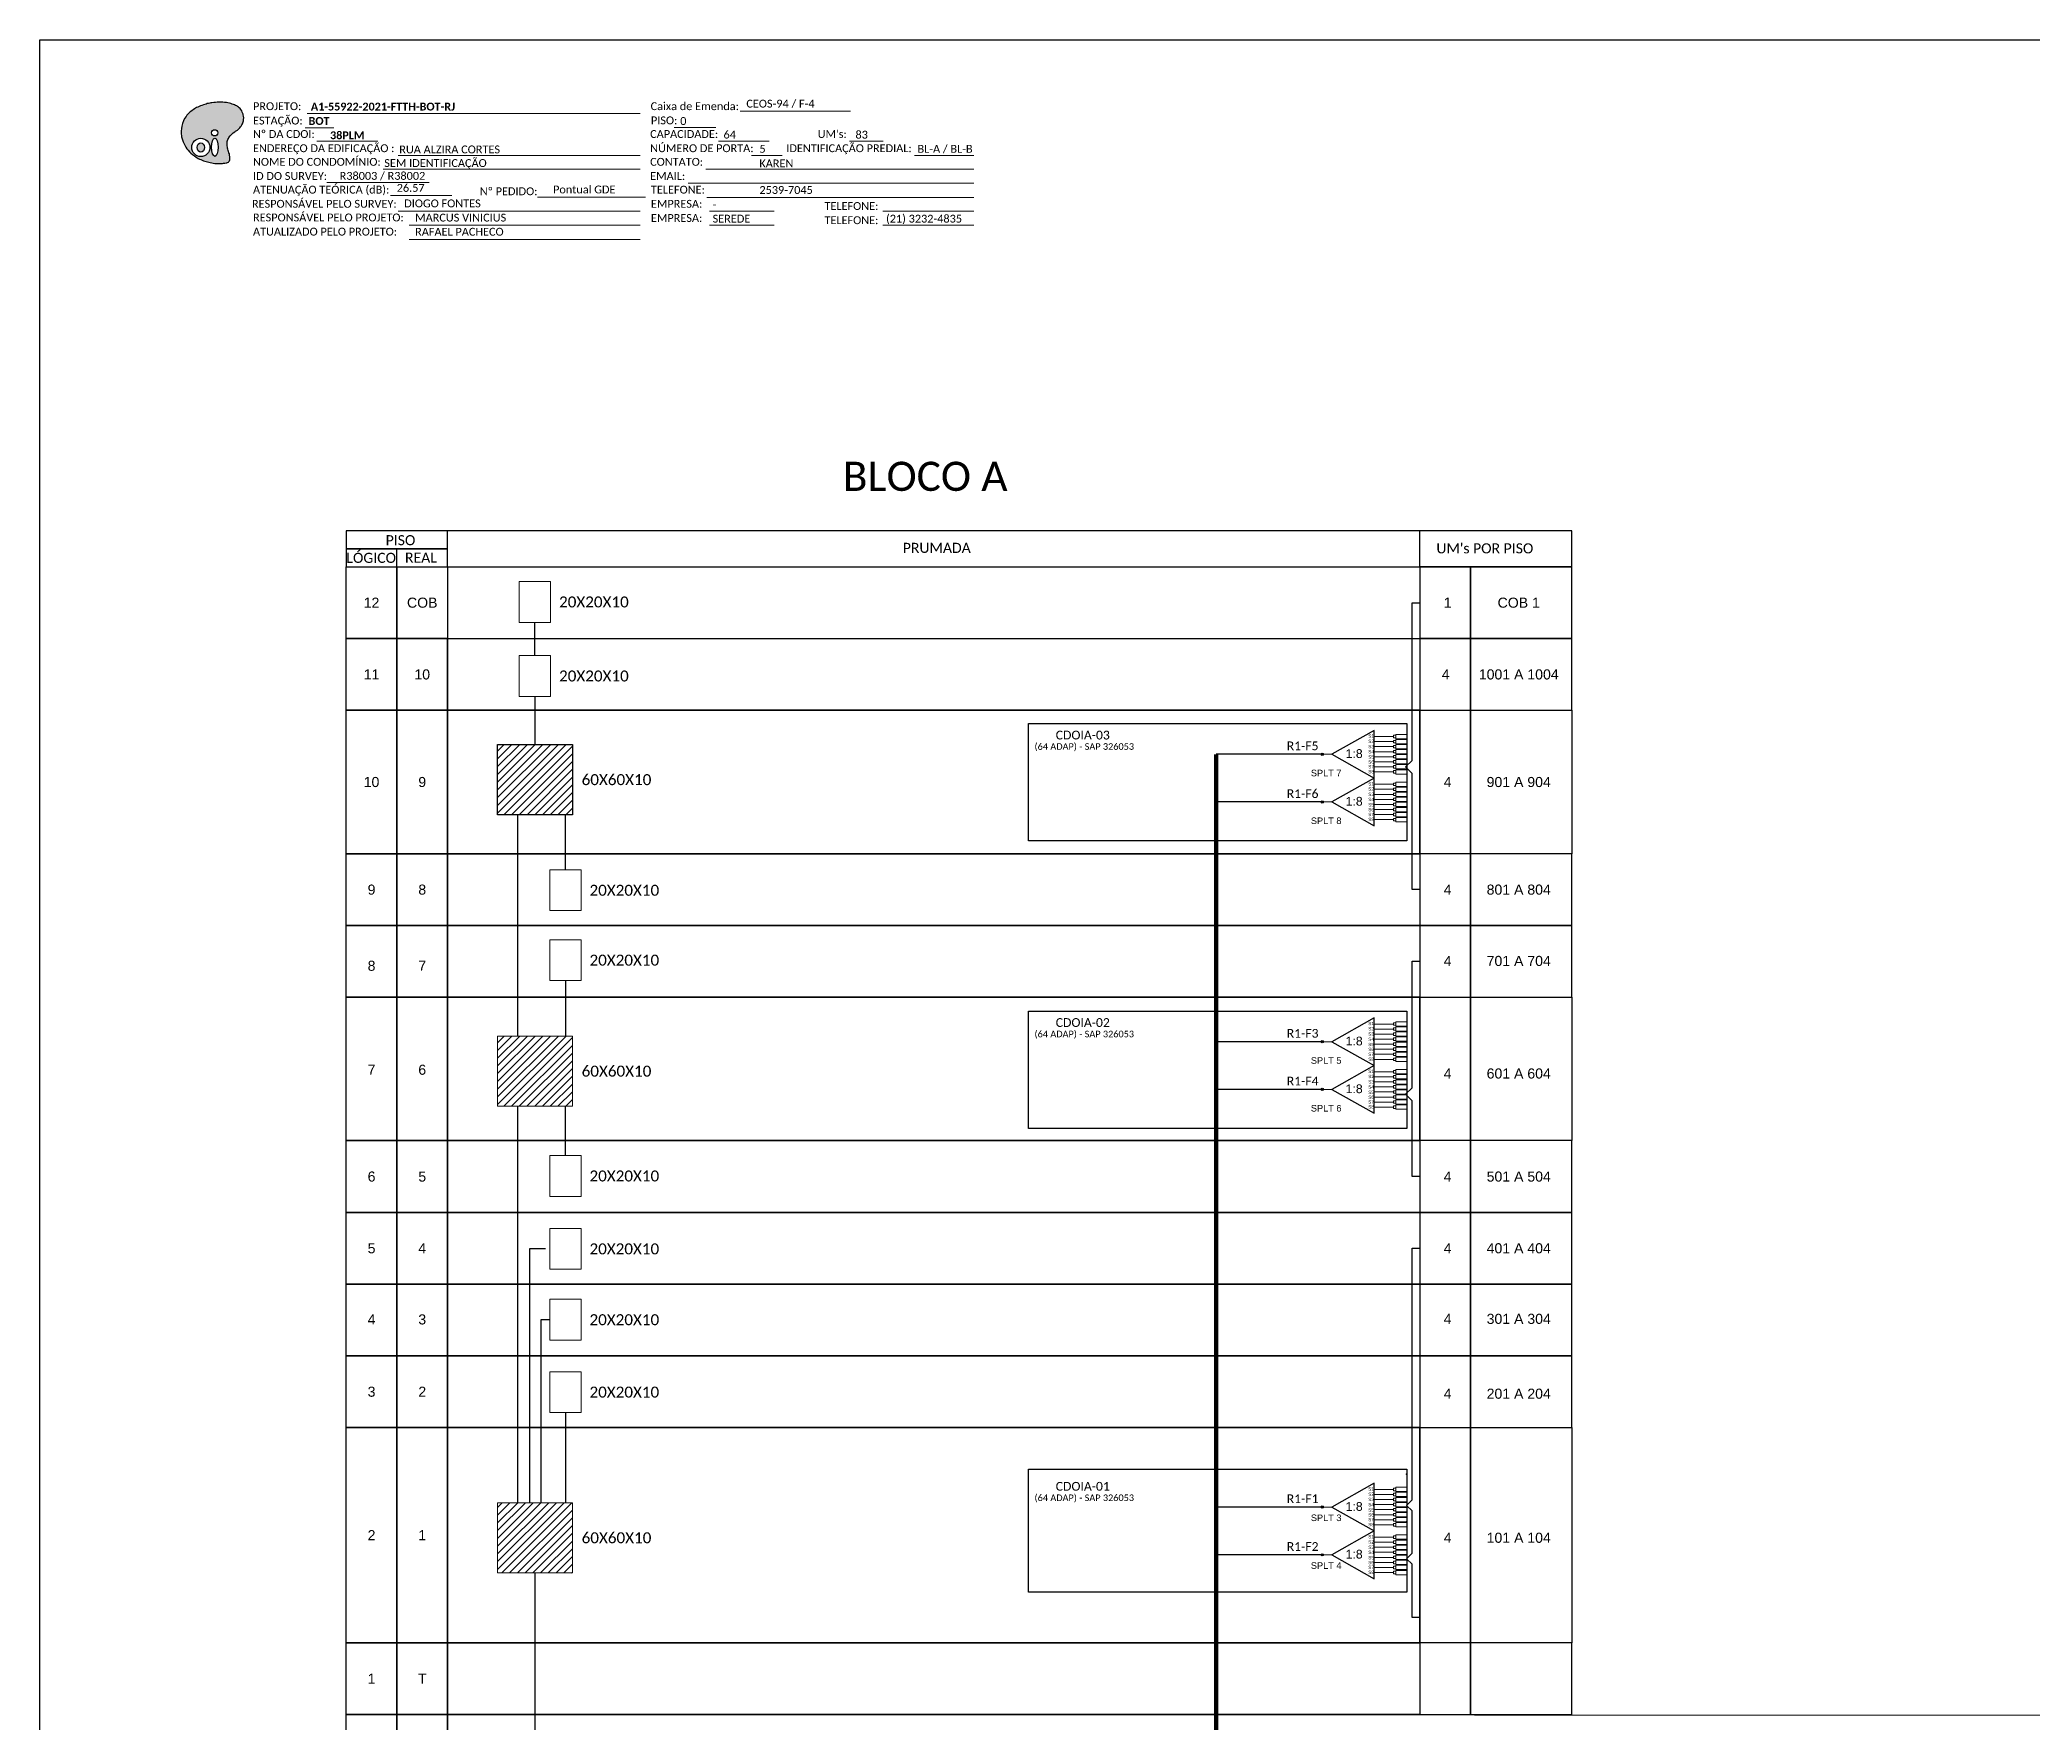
# Model space of a CAD drawing. Header units: millimetres. Extents: x 925 to 2778, y -55 to 541.
# Drawn here: x 1936.7 to 2391.4, y 157.4 to 541.4 of the extents above; entities that cross this region are included whole.
import ezdxf
from ezdxf.enums import TextEntityAlignment as Align

# ---------------------------------------------------------------- set-up
doc = ezdxf.new("R2010")
doc.units = ezdxf.units.MM
doc.header["$LTSCALE"] = 3
doc.header["$MEASUREMENT"] = 0
doc.styles.add('ARIAL', font='arial.ttf')
doc.styles.add('WMF-Calibri0', font='CALIBRI.TTF')
doc.styles.add('WMF-Calibri1', font='CALIBRIB.TTF')
pattern_1 = [(45, (909.7529, -18.1248), (-0.8838835, 0.8838835), [])]

# ---------------------------------------------------------------- blocks, each defined once
blk = doc.blocks.new('OI')
h = blk.add_hatch(color=40)
edge = h.paths.add_edge_path()
edge.add_spline(control_points=[(4.35, -0.67), (3.92, -0.99), (3.26, -1.5), (2.81, -2.59), (2.9, -3.5), (3.06, -4.27), (3.31, -4.85), (3.37, -5.39), (3.4, -5.88), (3.2, -6.4), (2.54, -6.61), (1.65, -6.63), (0.55, -6.67), (-0.56, -6.42), (-1.61, -6.14), (-2.77, -5.61), (-3.92, -4.77), (-4.89, -3.7), (-5.34, -2.65), (-5.6, -1.94), (-5.85, -0.96), (-5.71, 0.47), (-5.1, 2.02), (-4.14, 3.02), (-3.3, 3.61), (-2.37, 4.16), (-1.36, 4.44), (-0.56, 4.7), (0.79, 4.85), (2.24, 4.97), (3.79, 4.57), (4.67, 4.21), (5.44, 3.65), (5.76, 2.99), (6.03, 2.21), (6.01, 1.46), (5.72, 0.64), (5.31, 0.08), (4.88, -0.38), (4.51, -0.55), (4.35, -0.67)], knot_values=[0, 0, 0, 0, 1.60434, 2.417191, 3.427595, 4.282808, 4.776746, 5.304182, 5.888771, 6.258406, 6.858137, 7.79129, 8.986195, 10.124242, 11.187857, 12.242908, 13.953784, 15.414161, 16.515391, 17.349188, 17.675853, 19.552021, 21.515531, 22.568638, 23.63245, 24.621084, 25.782718, 26.745347, 27.142653, 29.870543, 31.004649, 31.921532, 32.709589, 33.801391, 34.042471, 35.192333, 35.971461, 36.628871, 37.254359, 37.836911, 37.836911, 37.836911, 37.836911], degree=3, periodic=0)
h.paths.add_polyline_path([(1.13, -0.87, -1), (-0.04, -0.87, -1)], flags=16)
edge = h.paths.add_edge_path(flags=16)
edge.add_ellipse((0.56, -3.59), major_axis=(-0.02, 1.71), ratio=0.361305, start_angle=0, end_angle=360)
h.paths.add_polyline_path([(-0.36, -3.62, -1), (-3.8, -3.62, -1)], flags=16)
edge = h.paths.add_edge_path(flags=0)
edge.add_ellipse((-2.08, -3.62), major_axis=(0, 0.885), ratio=0.758294, start_angle=0, end_angle=360)
at = {"color": 40}
for centre, radius in [((-2.08, -3.62), 1.72), ((0.54, -0.87), 0.587)]:
    blk.add_circle(centre, radius, dxfattribs=at)
blk.add_ellipse((-2.08, -3.62), major_axis=(0, 0.885), ratio=0.758294, start_param=-3.141592653589792, end_param=3.141592653589792, dxfattribs=at)
blk.add_ellipse((0.56, -3.59), major_axis=(-0.02, 1.71), ratio=0.361305, dxfattribs=at)
at = {"color": 40, "start_tangent": (-0.800898, -0.598801), "end_tangent": (-0.800898, -0.598801)}
blk.add_spline([(4.35, -0.67), (3.2, -1.78), (2.9, -2.54), (2.92, -3.55), (3.12, -4.38), (3.28, -4.85), (3.37, -5.37), (3.35, -5.95), (3.2, -6.29), (2.66, -6.55), (1.73, -6.63), (0.54, -6.62), (-0.58, -6.41), (-1.6, -6.11), (-2.56, -5.67), (-3.95, -4.67), (-4.89, -3.56), (-5.37, -2.56), (-5.64, -1.78), (-5.72, -1.46), (-5.63, 0.42), (-4.84, 2.22), (-4.13, 2.99), (-3.27, 3.62), (-2.4, 4.09), (-1.3, 4.47), (-0.37, 4.72), (0.02, 4.77), (2.75, 4.8), (3.85, 4.53), (4.69, 4.16), (5.31, 3.68), (5.85, 2.73), (5.93, 2.5), (5.94, 1.35), (5.67, 0.62), (5.29, 0.08), (4.84, -0.36), (4.35, -0.67)], degree=3, dxfattribs=at)

msp = doc.modelspace()

# ---------------------------------------------------------------- hatches: boundary and pattern name
h = msp.add_hatch()
h.set_pattern_fill('ANSI31', color=0, scale=10, style=0)
h.set_pattern_definition([(45, (909.7529, 48.4112), (-0.8838835, 0.8838835), [])])
h.paths.add_polyline_path([(2058.23, 380.53), (2041.16, 380.53), (2041.16, 364.52), (2058.23, 364.52)])
h = msp.add_hatch(color=0)
h.dxf.hatch_style = 1
edge = h.paths.add_edge_path()
edge.add_arc((2229.39, 378.32), 0.256, 0, 360)
h = msp.add_hatch(color=0)
h.dxf.hatch_style = 1
edge = h.paths.add_edge_path()
edge.add_arc((2229.39, 367.43), 0.256, 0, 360)
h = msp.add_hatch()
h.set_pattern_fill('ANSI31', color=0, scale=10, style=0)
h.set_pattern_definition(pattern_1)
h.paths.add_polyline_path([(2041.16, 313.99), (2041.16, 297.98), (2058.23, 297.98), (2058.23, 313.99)])
h = msp.add_hatch(color=0)
h.dxf.hatch_style = 1
edge = h.paths.add_edge_path()
edge.add_arc((2229.39, 312.71), 0.256, 0, 360)
h = msp.add_hatch(color=0)
h.dxf.hatch_style = 1
edge = h.paths.add_edge_path()
edge.add_arc((2229.39, 301.81), 0.256, 0, 360)
h = msp.add_hatch()
h.set_pattern_fill('ANSI31', color=0, scale=10, style=0)
h.set_pattern_definition(pattern_1)
h.paths.add_polyline_path([(2041.16, 207.48), (2041.16, 191.48), (2058.23, 191.48), (2058.23, 207.48)])
h = msp.add_hatch(color=0)
h.dxf.hatch_style = 1
edge = h.paths.add_edge_path()
edge.add_arc((2229.39, 206.48), 0.256, 0, 360)
h = msp.add_hatch(color=0)
h.dxf.hatch_style = 1
edge = h.paths.add_edge_path()
edge.add_arc((2229.39, 195.59), 0.256, 0, 360)

# ---------------------------------------------------------------- linework, layer by layer
msp.add_lwpolyline([(1936.67, 541.37), (2777.67, 541.37), (2777.67, -54.63), (1936.67, -54.63), (1936.67, 541.37)])
at = {"color": 7, "lineweight": 0}
for points in [[(1997.73, 524.58), (2073.71, 524.58)], [(2096.55, 525.07), (2121.68, 525.07)], [(1997.22, 521.3), (2003.77, 521.3)], [(2081.5, 521.35), (2090.99, 521.35)], [(1999.88, 518.23), (2013.82, 518.23)], [(2018.45, 515), (2073.71, 515)], [(2091.55, 518.23), (2103.17, 518.23)], [(2099.14, 515), (2106.08, 515)], [(2121.49, 518.23), (2129.16, 518.23)], [(2136.31, 515), (2149.87, 515)], [(2015.04, 511.89), (2073.71, 511.89)], [(2088.67, 511.89), (2149.9, 511.89)], [(2002.2, 508.82), (2025.56, 508.82)], [(2016.74, 505.85), (2030.68, 505.85)], [(2050.25, 505.48), (2074.74, 505.48)], [(2050.75, 505.48), (2074.9, 505.48)], [(2084.63, 508.65), (2149.9, 508.65)], [(2088.91, 505.41), (2149.9, 505.41)], [(2018.45, 502.3), (2073.71, 502.3)], [(2089.52, 502.3), (2104.32, 502.3)], [(2129.13, 502.3), (2149.9, 502.3)], [(2020.94, 499.06), (2073.71, 499.06)], [(2020.94, 495.83), (2073.71, 495.83)], [(2089.52, 499.06), (2104.32, 499.06)], [(2129.13, 499.06), (2149.9, 499.06)]]:
    msp.add_lwpolyline(points, dxfattribs=at)
at = {"color": 0}
for points in [[(2006.6, 425.21), (2029.75, 425.21), (2029.75, 429.32), (2006.6, 429.32)], [(2006.6, 421.09), (2029.75, 421.09), (2029.75, 425.21), (2006.6, 425.21)], [(2006.6, 421.09), (2018.18, 421.09), (2018.18, 404.72), (2006.6, 404.72)], [(2018.18, 421.09), (2029.75, 421.09), (2029.75, 404.72), (2018.18, 404.72)], [(2263.21, 421.09), (2251.64, 421.09), (2251.64, 404.72), (2263.21, 404.72)], [(2286.36, 421.09), (2263.21, 421.09), (2263.21, 404.72), (2286.36, 404.72)], [(2006.6, 404.72), (2018.18, 404.72), (2018.18, 388.35), (2006.6, 388.35)], [(2018.18, 404.72), (2029.75, 404.72), (2029.75, 388.35), (2018.18, 388.35)], [(2029.75, 404.72), (2251.64, 404.72), (2251.64, 388.35), (2029.75, 388.35)], [(2263.21, 404.72), (2251.64, 404.72), (2251.64, 388.35), (2263.21, 388.35)], [(2286.36, 404.72), (2263.21, 404.72), (2263.21, 388.35), (2286.36, 388.35)], [(2006.6, 388.35), (2018.18, 388.35), (2018.18, 355.61), (2006.6, 355.61)], [(2018.18, 388.35), (2029.75, 388.35), (2029.75, 355.61), (2018.18, 355.61)], [(2029.75, 388.35), (2251.64, 388.35), (2251.64, 355.61), (2029.75, 355.61)], [(2251.64, 388.35), (2263.21, 388.35), (2263.21, 355.61), (2251.64, 355.61)], [(2263.21, 388.35), (2286.36, 388.35), (2286.36, 355.61), (2263.21, 355.61)], [(2162.38, 385.3), (2248.69, 385.3), (2248.69, 358.55), (2162.38, 358.55)], [(2041.16, 380.53), (2058.23, 380.53), (2058.23, 364.52), (2041.16, 364.52)], [(2006.6, 355.61), (2018.18, 355.61), (2018.18, 339.24), (2006.6, 339.24)], [(2018.18, 355.61), (2029.75, 355.61), (2029.75, 339.24), (2018.18, 339.24)], [(2029.75, 355.61), (2251.64, 355.61), (2251.64, 339.24), (2029.75, 339.24)], [(2263.21, 355.61), (2251.64, 355.61), (2251.64, 339.24), (2263.21, 339.24)], [(2286.36, 355.61), (2263.21, 355.61), (2263.21, 339.24), (2286.36, 339.24)], [(2006.6, 339.24), (2018.18, 339.24), (2018.18, 322.86), (2006.6, 322.86)], [(2018.18, 339.24), (2029.75, 339.24), (2029.75, 322.86), (2018.18, 322.86)], [(2029.75, 339.24), (2251.64, 339.24), (2251.64, 322.86), (2029.75, 322.86)], [(2263.21, 339.24), (2251.64, 339.24), (2251.64, 322.86), (2263.21, 322.86)], [(2286.36, 339.24), (2263.21, 339.24), (2263.21, 322.86), (2286.36, 322.86)], [(2006.6, 322.86), (2018.18, 322.86), (2018.18, 290.12), (2006.6, 290.12)], [(2018.18, 322.86), (2029.75, 322.86), (2029.75, 290.12), (2018.18, 290.12)], [(2029.75, 322.86), (2251.64, 322.86), (2251.64, 290.12), (2029.75, 290.12)], [(2162.38, 319.69), (2248.69, 319.69), (2248.69, 292.93), (2162.38, 292.93)], [(2251.64, 322.86), (2263.21, 322.86), (2263.21, 290.12), (2251.64, 290.12)], [(2263.21, 322.86), (2286.36, 322.86), (2286.36, 290.12), (2263.21, 290.12)], [(2006.6, 290.12), (2018.18, 290.12), (2018.18, 273.75), (2006.6, 273.75)], [(2018.18, 290.12), (2029.75, 290.12), (2029.75, 273.75), (2018.18, 273.75)], [(2029.75, 290.12), (2251.64, 290.12), (2251.64, 273.75), (2029.75, 273.75)], [(2263.21, 290.12), (2251.64, 290.12), (2251.64, 273.75), (2263.21, 273.75)], [(2286.36, 290.12), (2263.21, 290.12), (2263.21, 273.75), (2286.36, 273.75)], [(2006.6, 273.75), (2018.18, 273.75), (2018.18, 257.38), (2006.6, 257.38)], [(2018.18, 273.75), (2029.75, 273.75), (2029.75, 257.38), (2018.18, 257.38)], [(2029.75, 273.75), (2251.64, 273.75), (2251.64, 257.38), (2029.75, 257.38)], [(2263.21, 273.75), (2251.64, 273.75), (2251.64, 257.38), (2263.21, 257.38)], [(2286.36, 273.75), (2263.21, 273.75), (2263.21, 257.38), (2286.36, 257.38)], [(2006.6, 257.38), (2018.18, 257.38), (2018.18, 241), (2006.6, 241)], [(2018.18, 257.38), (2029.75, 257.38), (2029.75, 241), (2018.18, 241)], [(2029.75, 257.38), (2251.64, 257.38), (2251.64, 241), (2029.75, 241)], [(2263.21, 257.38), (2251.64, 257.38), (2251.64, 241), (2263.21, 241)], [(2286.36, 257.38), (2263.21, 257.38), (2263.21, 241), (2286.36, 241)], [(2006.6, 241), (2018.18, 241), (2018.18, 224.63), (2006.6, 224.63)], [(2018.18, 241), (2029.75, 241), (2029.75, 224.63), (2018.18, 224.63)], [(2029.75, 241), (2251.64, 241), (2251.64, 224.63), (2029.75, 224.63)], [(2263.21, 241), (2251.64, 241), (2251.64, 224.63), (2263.21, 224.63)], [(2286.36, 241), (2263.21, 241), (2263.21, 224.63), (2286.36, 224.63)], [(2006.6, 224.63), (2018.18, 224.63), (2018.18, 175.52), (2006.6, 175.52)], [(2018.18, 224.63), (2029.75, 224.63), (2029.75, 175.52), (2018.18, 175.52)], [(2251.64, 224.63), (2263.21, 224.63), (2263.21, 175.52), (2251.64, 175.52)], [(2263.21, 224.63), (2286.36, 224.63), (2286.36, 175.52), (2263.21, 175.52)], [(2162.38, 215.13), (2248.69, 215.13), (2248.69, 187.08), (2162.38, 187.08)], [(2006.6, 175.52), (2018.18, 175.52), (2018.18, 159.14), (2006.6, 159.14)], [(2018.18, 175.52), (2029.75, 175.52), (2029.75, 159.14), (2018.18, 159.14)], [(2029.75, 175.52), (2251.64, 175.52), (2251.64, 159.14), (2029.75, 159.14)], [(2263.21, 175.52), (2251.64, 175.52), (2251.64, 159.14), (2263.21, 159.14)], [(2286.36, 175.52), (2263.21, 175.52), (2263.21, 159.14), (2286.36, 159.14)], [(2006.6, 159.14), (2018.18, 159.14), (2018.18, 53.89), (2006.6, 53.89)], [(2018.18, 159.14), (2029.75, 159.14), (2029.75, 53.89), (2018.18, 53.89)]]:
    msp.add_lwpolyline(points, close=True, dxfattribs=at)
for points in [[(2006.6, 421.09), (2286.36, 421.09), (2286.36, 429.32), (2006.6, 429.32), (2006.6, 429.32), (2006.6, 421.09)], [(2251.64, 421.09), (2251.64, 429.32)], [(2018.18, 421.09), (2018.18, 425.21)], [(2251.64, 347.42), (2249.95, 347.42), (2249.96, 373.9), (2248.39, 375.41), (2249.96, 376.91), (2249.96, 412.91), (2251.64, 412.91)], [(2049.69, 400.83), (2049.69, 408.42)], [(2049.69, 391.52), (2049.69, 380.53)], [(2241.28, 383.77), (2231.61, 378.32), (2241.28, 372.88), (2241.28, 383.77)], [(2229.39, 378.32), (2205.19, 378.32)], [(2241.28, 372.88), (2231.61, 367.43), (2241.28, 361.98), (2241.28, 372.88)], [(2045.72, 364.52), (2045.72, 313.99)], [(2056.64, 351.93), (2056.64, 364.52)], [(2229.39, 367.43), (2205.19, 367.43)], [(2251.64, 281.93), (2249.95, 281.93), (2249.96, 299.19), (2248.39, 300.7), (2249.96, 302.2), (2249.96, 331.05), (2251.64, 331.05)], [(2056.64, 326.67), (2056.64, 313.99)], [(2241.28, 318.16), (2231.61, 312.71), (2241.28, 307.26), (2241.28, 318.16)], [(2229.39, 312.71), (2205.19, 312.71)], [(2241.28, 307.26), (2231.61, 301.81), (2241.28, 296.36), (2241.28, 307.26)], [(2229.39, 301.81), (2205.19, 301.81)], [(2045.78, 207.48), (2045.78, 297.98)], [(2056.64, 286.71), (2056.64, 297.98)], [(2052.06, 265.42), (2048.44, 265.42), (2048.44, 207.48)], [(2249.96, 208.14), (2249.96, 217.26), (2249.96, 217.26), (2249.96, 265.56), (2251.64, 265.56)], [(2053.07, 249.25), (2051.06, 249.25), (2051.06, 207.48)], [(2056.64, 228.07), (2056.64, 207.48)], [(2029.75, 175.52), (2029.75, 175.52), (2029.75, 224.63), (2251.64, 224.63), (2251.64, 175.52), (2029.75, 175.52)], [(2241.28, 211.93), (2231.61, 206.48), (2241.28, 201.03), (2241.28, 211.93)], [(2229.39, 206.48), (2205.19, 206.48)], [(2249.96, 205.6), (2248.65, 206.87), (2249.96, 208.14)], [(2249.96, 195.96), (2249.96, 205.6)], [(2241.28, 201.03), (2231.61, 195.59), (2241.28, 190.14), (2241.28, 201.03)], [(2229.39, 195.59), (2205.19, 195.59)], [(2249.96, 193.43), (2248.65, 194.69), (2249.96, 195.96)], [(2049.69, 191.48), (2049.69, 106.48)], [(2251.65, 181.25), (2249.96, 181.25), (2249.96, 193.43)], [(2029.75, 53.89), (2029.75, 53.89), (2029.75, 159.14), (2732.9, 158.88), (2732.9, 53.63), (2029.75, 53.89)]]:
    msp.add_lwpolyline(points, dxfattribs=at)
at = {"color": 0, "lineweight": 0}
for points in [[(2046.12, 417.73), (2053.27, 417.73), (2053.27, 408.42), (2046.12, 408.42)], [(2046.12, 400.83), (2053.27, 400.83), (2053.27, 391.52), (2046.12, 391.52)], [(2245.65, 382.65), (2246.23, 382.65), (2246.23, 382.07), (2245.65, 382.07)], [(2245.65, 381.49), (2246.23, 381.49), (2246.23, 380.92), (2245.65, 380.92)], [(2245.65, 380.34), (2246.23, 380.34), (2246.23, 379.77), (2245.65, 379.77)], [(2245.65, 379.19), (2246.23, 379.19), (2246.23, 378.61), (2245.65, 378.61)], [(2245.65, 378.03), (2246.23, 378.03), (2246.23, 377.46), (2245.65, 377.46)], [(2245.65, 376.88), (2246.23, 376.88), (2246.23, 376.31), (2245.65, 376.31)], [(2245.65, 375.73), (2246.23, 375.73), (2246.23, 375.16), (2245.65, 375.16)], [(2245.65, 374.58), (2246.23, 374.58), (2246.23, 374), (2245.65, 374)], [(2245.65, 371.75), (2246.23, 371.75), (2246.23, 371.18), (2245.65, 371.18)], [(2245.65, 370.6), (2246.23, 370.6), (2246.23, 370.02), (2245.65, 370.02)], [(2245.65, 369.44), (2246.23, 369.44), (2246.23, 368.87), (2245.65, 368.87)], [(2245.65, 368.29), (2246.23, 368.29), (2246.23, 367.72), (2245.65, 367.72)], [(2245.65, 367.14), (2246.23, 367.14), (2246.23, 366.56), (2245.65, 366.56)], [(2245.65, 365.98), (2246.23, 365.98), (2246.23, 365.41), (2245.65, 365.41)], [(2245.65, 364.83), (2246.23, 364.83), (2246.23, 364.26), (2245.65, 364.26)], [(2245.65, 363.68), (2246.23, 363.68), (2246.23, 363.11), (2245.65, 363.11)], [(2053.07, 351.93), (2060.22, 351.93), (2060.22, 342.62), (2053.07, 342.62)], [(2053.07, 335.97), (2060.22, 335.97), (2060.22, 326.67), (2053.07, 326.67)], [(2041.16, 313.99), (2058.23, 313.99), (2058.23, 297.98), (2041.16, 297.98)], [(2245.65, 317.03), (2246.23, 317.03), (2246.23, 316.46), (2245.65, 316.46)], [(2245.65, 315.88), (2246.23, 315.88), (2246.23, 315.31), (2245.65, 315.31)], [(2245.65, 314.73), (2246.23, 314.73), (2246.23, 314.15), (2245.65, 314.15)], [(2245.65, 313.57), (2246.23, 313.57), (2246.23, 313), (2245.65, 313)], [(2245.65, 312.42), (2246.23, 312.42), (2246.23, 311.85), (2245.65, 311.85)], [(2245.65, 311.27), (2246.23, 311.27), (2246.23, 310.69), (2245.65, 310.69)], [(2245.65, 310.11), (2246.23, 310.11), (2246.23, 309.54), (2245.65, 309.54)], [(2245.65, 308.96), (2246.23, 308.96), (2246.23, 308.39), (2245.65, 308.39)], [(2245.65, 306.13), (2246.23, 306.13), (2246.23, 305.56), (2245.65, 305.56)], [(2245.65, 304.98), (2246.23, 304.98), (2246.23, 304.41), (2245.65, 304.41)], [(2245.65, 303.83), (2246.23, 303.83), (2246.23, 303.26), (2245.65, 303.26)], [(2245.65, 302.68), (2246.23, 302.68), (2246.23, 302.1), (2245.65, 302.1)], [(2245.65, 301.52), (2246.23, 301.52), (2246.23, 300.95), (2245.65, 300.95)], [(2245.65, 300.37), (2246.23, 300.37), (2246.23, 299.8), (2245.65, 299.8)], [(2245.65, 299.22), (2246.23, 299.22), (2246.23, 298.64), (2245.65, 298.64)], [(2245.65, 298.06), (2246.23, 298.06), (2246.23, 297.49), (2245.65, 297.49)], [(2053.07, 286.71), (2060.22, 286.71), (2060.22, 277.4), (2053.07, 277.4)], [(2053.07, 270.08), (2060.22, 270.08), (2060.22, 260.77), (2053.07, 260.77)], [(2053.07, 253.91), (2060.22, 253.91), (2060.22, 244.6), (2053.07, 244.6)], [(2053.07, 237.38), (2060.22, 237.38), (2060.22, 228.07), (2053.07, 228.07)], [(2245.65, 210.81), (2246.23, 210.81), (2246.23, 210.23), (2245.65, 210.23)], [(2245.65, 209.65), (2246.23, 209.65), (2246.23, 209.08), (2245.65, 209.08)], [(2041.16, 207.48), (2058.23, 207.48), (2058.23, 191.48), (2041.16, 191.48)], [(2245.65, 208.5), (2246.23, 208.5), (2246.23, 207.93), (2245.65, 207.93)], [(2245.65, 207.35), (2246.23, 207.35), (2246.23, 206.77), (2245.65, 206.77)], [(2245.65, 206.19), (2246.23, 206.19), (2246.23, 205.62), (2245.65, 205.62)], [(2245.65, 205.04), (2246.23, 205.04), (2246.23, 204.47), (2245.65, 204.47)], [(2245.65, 203.89), (2246.23, 203.89), (2246.23, 203.31), (2245.65, 203.31)], [(2245.65, 202.73), (2246.23, 202.73), (2246.23, 202.16), (2245.65, 202.16)], [(2245.65, 199.91), (2246.23, 199.91), (2246.23, 199.34), (2245.65, 199.34)], [(2245.65, 198.76), (2246.23, 198.76), (2246.23, 198.18), (2245.65, 198.18)], [(2245.65, 197.6), (2246.23, 197.6), (2246.23, 197.03), (2245.65, 197.03)], [(2245.65, 196.45), (2246.23, 196.45), (2246.23, 195.88), (2245.65, 195.88)], [(2245.65, 195.3), (2246.23, 195.3), (2246.23, 194.72), (2245.65, 194.72)], [(2245.65, 194.14), (2246.23, 194.14), (2246.23, 193.57), (2245.65, 193.57)], [(2245.65, 192.99), (2246.23, 192.99), (2246.23, 192.42), (2245.65, 192.42)], [(2245.65, 191.84), (2246.23, 191.84), (2246.23, 191.27), (2245.65, 191.27)]]:
    msp.add_lwpolyline(points, close=True, dxfattribs=at)
for points in [[(2245.65, 382.36), (2241.28, 382.36)], [(2246.23, 382.85), (2246.23, 381.87)], [(2246.23, 382.85), (2248.65, 382.85)], [(2231.61, 378.32), (2229.39, 378.32)], [(2241.28, 381.21), (2245.65, 381.21)], [(2241.28, 380.05), (2245.65, 380.05)], [(2241.28, 378.9), (2245.65, 378.9)], [(2241.28, 377.75), (2245.65, 377.75)], [(2246.23, 381.87), (2248.65, 381.87)], [(2246.23, 381.7), (2246.23, 380.71)], [(2246.23, 381.7), (2248.65, 381.7)], [(2246.23, 380.71), (2248.65, 380.71)], [(2246.23, 380.55), (2246.23, 379.56)], [(2246.23, 380.55), (2248.65, 380.55)], [(2246.23, 379.56), (2248.65, 379.56)], [(2246.23, 379.39), (2246.23, 378.41)], [(2246.23, 379.39), (2248.65, 379.39)], [(2246.23, 378.41), (2248.65, 378.41)], [(2246.23, 378.24), (2246.23, 377.25)], [(2246.23, 378.24), (2248.65, 378.24)], [(2241.28, 376.6), (2245.65, 376.6)], [(2241.28, 375.44), (2245.65, 375.44)], [(2241.28, 374.29), (2245.65, 374.29)], [(2246.23, 377.25), (2248.65, 377.25)], [(2246.23, 377.09), (2246.23, 376.1)], [(2246.23, 377.09), (2248.65, 377.09)], [(2246.23, 376.1), (2248.65, 376.1)], [(2246.23, 375.94), (2246.23, 374.95)], [(2246.23, 375.94), (2248.65, 375.94)], [(2246.23, 374.95), (2248.65, 374.95)], [(2246.23, 374.78), (2246.23, 373.8)], [(2246.23, 374.78), (2248.65, 374.78)], [(2246.23, 373.8), (2248.65, 373.8)], [(2245.65, 371.46), (2241.28, 371.46)], [(2241.28, 370.31), (2245.65, 370.31)], [(2241.28, 369.16), (2245.65, 369.16)], [(2246.23, 371.96), (2246.23, 370.97)], [(2246.23, 371.96), (2248.65, 371.96)], [(2246.23, 370.97), (2248.65, 370.97)], [(2246.23, 370.8), (2246.23, 369.82)], [(2246.23, 370.8), (2248.65, 370.8)], [(2246.23, 369.82), (2248.65, 369.82)], [(2246.23, 369.65), (2246.23, 368.66)], [(2246.23, 369.65), (2248.65, 369.65)], [(2246.23, 368.66), (2248.65, 368.66)], [(2246.23, 368.5), (2246.23, 367.51)], [(2246.23, 368.5), (2248.65, 368.5)], [(2231.61, 367.43), (2229.39, 367.43)], [(2241.28, 368), (2245.65, 368)], [(2241.28, 366.85), (2245.65, 366.85)], [(2241.28, 365.7), (2245.65, 365.7)], [(2241.28, 364.55), (2245.65, 364.55)], [(2246.23, 367.51), (2248.65, 367.51)], [(2246.23, 367.34), (2246.23, 366.36)], [(2246.23, 367.34), (2248.65, 367.34)], [(2246.23, 366.36), (2248.65, 366.36)], [(2246.23, 366.19), (2246.23, 365.2)], [(2246.23, 366.19), (2248.65, 366.19)], [(2246.23, 365.2), (2248.65, 365.2)], [(2246.23, 365.04), (2246.23, 364.05)], [(2246.23, 365.04), (2248.65, 365.04)], [(2246.23, 364.05), (2248.65, 364.05)], [(2246.23, 363.89), (2246.23, 362.9)], [(2246.23, 363.89), (2248.65, 363.89)], [(2241.28, 363.39), (2245.65, 363.39)], [(2246.23, 362.9), (2248.65, 362.9)], [(2245.65, 316.74), (2241.28, 316.74)], [(2241.28, 315.59), (2245.65, 315.59)], [(2241.28, 314.44), (2245.65, 314.44)], [(2246.23, 317.24), (2246.23, 316.25)], [(2246.23, 317.24), (2248.65, 317.24)], [(2246.23, 316.25), (2248.65, 316.25)], [(2246.23, 316.09), (2246.23, 315.1)], [(2246.23, 316.09), (2248.65, 316.09)], [(2246.23, 315.1), (2248.65, 315.1)], [(2246.23, 314.93), (2246.23, 313.95)], [(2246.23, 314.93), (2248.65, 314.93)], [(2246.23, 313.95), (2248.65, 313.95)], [(2231.61, 312.71), (2229.39, 312.71)], [(2241.28, 313.29), (2245.65, 313.29)], [(2241.28, 312.13), (2245.65, 312.13)], [(2241.28, 310.98), (2245.65, 310.98)], [(2241.28, 309.83), (2245.65, 309.83)], [(2246.23, 313.78), (2246.23, 312.79)], [(2246.23, 313.78), (2248.65, 313.78)], [(2246.23, 312.79), (2248.65, 312.79)], [(2246.23, 312.63), (2246.23, 311.64)], [(2246.23, 312.63), (2248.65, 312.63)], [(2246.23, 311.64), (2248.65, 311.64)], [(2246.23, 311.47), (2246.23, 310.49)], [(2246.23, 311.47), (2248.65, 311.47)], [(2246.23, 310.49), (2248.65, 310.49)], [(2246.23, 310.32), (2246.23, 309.33)], [(2246.23, 310.32), (2248.65, 310.32)], [(2246.23, 309.33), (2248.65, 309.33)], [(2241.28, 308.67), (2245.65, 308.67)], [(2245.65, 305.85), (2241.28, 305.85)], [(2246.23, 309.17), (2246.23, 308.18)], [(2246.23, 309.17), (2248.65, 309.17)], [(2246.23, 308.18), (2248.65, 308.18)], [(2246.23, 306.34), (2246.23, 305.35)], [(2246.23, 306.34), (2248.65, 306.34)], [(2246.23, 305.35), (2248.65, 305.35)], [(2246.23, 305.19), (2246.23, 304.2)], [(2246.23, 305.19), (2248.65, 305.19)], [(2231.61, 301.81), (2229.39, 301.81)], [(2241.28, 304.7), (2245.65, 304.7)], [(2241.28, 303.54), (2245.65, 303.54)], [(2241.28, 302.39), (2245.65, 302.39)], [(2241.28, 301.24), (2245.65, 301.24)], [(2246.23, 304.2), (2248.65, 304.2)], [(2246.23, 304.04), (2246.23, 303.05)], [(2246.23, 304.04), (2248.65, 304.04)], [(2246.23, 303.05), (2248.65, 303.05)], [(2246.23, 302.88), (2246.23, 301.9)], [(2246.23, 302.88), (2248.65, 302.88)], [(2246.23, 301.9), (2248.65, 301.9)], [(2246.23, 301.73), (2246.23, 300.74)], [(2246.23, 301.73), (2248.65, 301.73)], [(2246.23, 300.74), (2248.65, 300.74)], [(2246.23, 300.58), (2246.23, 299.59)], [(2246.23, 300.58), (2248.65, 300.58)], [(2241.28, 300.08), (2245.65, 300.08)], [(2241.28, 298.93), (2245.65, 298.93)], [(2241.28, 297.78), (2245.65, 297.78)], [(2246.23, 299.59), (2248.65, 299.59)], [(2246.23, 299.42), (2246.23, 298.44)], [(2246.23, 299.42), (2248.65, 299.42)], [(2246.23, 298.44), (2248.65, 298.44)], [(2246.23, 298.27), (2246.23, 297.28)], [(2246.23, 298.27), (2248.65, 298.27)], [(2246.23, 297.28), (2248.65, 297.28)], [(2245.65, 210.52), (2241.28, 210.52)], [(2241.28, 209.37), (2245.65, 209.37)], [(2246.23, 211.01), (2246.23, 210.03)], [(2246.23, 211.01), (2248.65, 211.01)], [(2246.23, 210.03), (2248.65, 210.03)], [(2246.23, 209.86), (2246.23, 208.87)], [(2246.23, 209.86), (2248.65, 209.86)], [(2231.61, 206.48), (2229.39, 206.48)], [(2241.28, 208.21), (2245.65, 208.21)], [(2241.28, 207.06), (2245.65, 207.06)], [(2241.28, 205.91), (2245.65, 205.91)], [(2241.28, 204.75), (2245.65, 204.75)], [(2246.23, 208.87), (2248.65, 208.87)], [(2246.23, 208.71), (2246.23, 207.72)], [(2246.23, 208.71), (2248.65, 208.71)], [(2246.23, 207.72), (2248.65, 207.72)], [(2246.23, 207.55), (2246.23, 206.57)], [(2246.23, 207.55), (2248.65, 207.55)], [(2246.23, 206.57), (2248.65, 206.57)], [(2246.23, 206.4), (2246.23, 205.41)], [(2246.23, 206.4), (2248.65, 206.4)], [(2246.23, 205.41), (2248.65, 205.41)], [(2246.23, 205.25), (2246.23, 204.26)], [(2246.23, 205.25), (2248.65, 205.25)], [(2241.28, 203.6), (2245.65, 203.6)], [(2241.28, 202.45), (2245.65, 202.45)], [(2246.23, 204.26), (2248.65, 204.26)], [(2246.23, 204.09), (2246.23, 203.11)], [(2246.23, 204.09), (2248.65, 204.09)], [(2246.23, 203.11), (2248.65, 203.11)], [(2246.23, 202.94), (2246.23, 201.95)], [(2246.23, 202.94), (2248.65, 202.94)], [(2246.23, 201.95), (2248.65, 201.95)], [(2246.23, 200.12), (2246.23, 199.13)], [(2246.23, 200.12), (2248.65, 200.12)], [(2231.61, 195.59), (2229.39, 195.59)], [(2245.65, 199.62), (2241.28, 199.62)], [(2241.28, 198.47), (2245.65, 198.47)], [(2241.28, 197.32), (2245.65, 197.32)], [(2241.28, 196.16), (2245.65, 196.16)], [(2246.23, 199.13), (2248.65, 199.13)], [(2246.23, 198.96), (2246.23, 197.98)], [(2246.23, 198.96), (2248.65, 198.96)], [(2246.23, 197.98), (2248.65, 197.98)], [(2246.23, 197.81), (2246.23, 196.82)], [(2246.23, 197.81), (2248.65, 197.81)], [(2246.23, 196.82), (2248.65, 196.82)], [(2246.23, 196.66), (2246.23, 195.67)], [(2246.23, 196.66), (2248.65, 196.66)], [(2246.23, 195.67), (2248.65, 195.67)], [(2241.28, 195.01), (2245.65, 195.01)], [(2241.28, 193.86), (2245.65, 193.86)], [(2241.28, 192.7), (2245.65, 192.7)], [(2241.28, 191.55), (2245.65, 191.55)], [(2246.23, 195.5), (2246.23, 194.52)], [(2246.23, 195.5), (2248.65, 195.5)], [(2246.23, 194.52), (2248.65, 194.52)], [(2246.23, 194.35), (2246.23, 193.36)], [(2246.23, 194.35), (2248.65, 194.35)], [(2246.23, 193.36), (2248.65, 193.36)], [(2246.23, 193.2), (2246.23, 192.21)], [(2246.23, 193.2), (2248.65, 193.2)], [(2246.23, 192.21), (2248.65, 192.21)], [(2246.23, 192.04), (2246.23, 191.06)], [(2246.23, 192.04), (2248.65, 192.04)], [(2246.23, 191.06), (2248.65, 191.06)]]:
    msp.add_lwpolyline(points, dxfattribs=at)
at = {"color": 0, "const_width": 0.96}
msp.add_lwpolyline([(2205.19, 378.32), (2205.2, 150.88)], dxfattribs=at)
at = {"color": 0}
for centre in [(2229.39, 378.32), (2229.39, 367.43), (2229.39, 312.71), (2229.39, 301.81), (2229.39, 206.48), (2229.39, 195.59)]:
    msp.add_circle(centre, 0.256, dxfattribs=at)
for p in [(2248.65, 214.03), (2248.65, 203.13)]:
    msp.add_point(p, dxfattribs=at)

# ---------------------------------------------------------------- block references
at = {"color": 7, "xscale": 1.213923925163967, "yscale": 1.213923925163967, "zscale": 1.213923925163967, "rotation": 0.1532896023949059}
msp.add_blockref('OI', (1975.93, 521.21), dxfattribs=at)

# ---------------------------------------------------------------- texts
at = {"color": 7}
for s, height, style, p in [('CEOS-94 / F-4', 1.7927, 'WMF-Calibri0', (2097.94, 525.91)), ('BOT', 1.793, 'WMF-Calibri1', (1998.01, 521.96)), ('A1-55922-2021-FTTH-BOT-RJ', 1.7927, 'WMF-Calibri1', (1998.53, 525.24)), ('0', 1.79, 'WMF-Calibri0', (2082.85, 521.95)), ('64', 1.793, 'WMF-Calibri0', (2092.73, 518.85)), ('83', 1.793, 'WMF-Calibri0', (2122.85, 518.83)), ('SEM IDENTIFICAÇÃO', 1.7927, 'WMF-Calibri0', (2015.3, 512.35)), ('RUA ALZIRA CORTES', 1.7927, 'WMF-Calibri0', (2018.72, 515.46)), ('5', 1.79, 'WMF-Calibri0', (2100.92, 515.6)), ('KAREN', 1.793, 'WMF-Calibri0', (2100.92, 512.27)), ('BL-A / BL-B', 1.7927, 'WMF-Calibri0', (2137.01, 515.6)), ('R38003 / R38002', 1.7927, 'WMF-Calibri0', (2005.11, 509.43)), ('26.57', 1.793, 'WMF-Calibri0', (2018.13, 506.69)), ('DIOGO FONTES', 1.7927, 'WMF-Calibri0', (2019.85, 503.14)), ('Pontual GDE', 1.7927, 'WMF-Calibri0', (2053.82, 506.32)), ('2539-7045', 1.793, 'WMF-Calibri0', (2100.92, 506.2)), ('MARCUS VINICIUS', 1.7927, 'WMF-Calibri0', (2022.34, 499.9)), ('SEREDE', 1.793, 'WMF-Calibri0', (2090.23, 499.66)), ('-', 1.79, 'WMF-Calibri0', (2090.23, 502.9)), ('(21) 3232-4835', 1.7927, 'WMF-Calibri0', (2129.83, 499.66)), ('RAFAEL PACHECO', 1.7927, 'WMF-Calibri0', (2022.34, 496.67))]:
    msp.add_text(s, height=height, dxfattribs=dict(at, style=style)).set_placement(p)
at = {"color": 7, "lineweight": 0, "style": 'WMF-Calibri0'}
for s, height, p in [('PROJETO:', 1.793, (1985.33, 525.33)), ('ESTAÇÃO:', 1.793, (1985.33, 522.05)), ('Caixa de Emenda:', 1.7927, (2076.09, 525.33)), ('PISO:', 1.793, (2076.16, 522.09)), ('Nº DA CDOI:', 1.7927, (1985.33, 518.98)), ('CAPACIDADE:', 1.7927, (2075.98, 518.98)), ("UM's:", 1.793, (2114.22, 518.98)), ('ENDEREÇO DA EDIFICAÇÃO :', 1.7927, (1985.33, 515.74)), ('NOME DO CONDOMÍNIO:', 1.7927, (1985.33, 512.63)), ('CONTATO:', 1.793, (2075.98, 512.63)), ('NÚMERO DE PORTA:', 1.7927, (2075.98, 515.74)), ('IDENTIFICAÇÃO PREDIAL:', 1.7927, (2107.06, 515.74)), ('ID DO SURVEY:', 1.7927, (1985.33, 509.4)), ('EMAIL:', 1.793, (2075.98, 509.4)), ('RESPONSÁVEL PELO SURVEY:', 1.7927, (1985.09, 503.05)), ('ATENUAÇÃO TEÓRICA (dB):', 1.7927, (1985.33, 506.28)), ('Nº PEDIDO:', 1.793, (2037.1, 505.91)), ('TELEFONE:', 1.793, (2076.16, 506.28)), ('EMPRESA:', 1.793, (2076.16, 503.05)), ('RESPONSÁVEL PELO PROJETO:', 1.7927, (1985.33, 499.93)), ('EMPRESA:', 1.793, (2076.16, 499.81)), ('TELEFONE:', 1.793, (2115.77, 502.54)), ('TELEFONE:', 1.793, (2115.77, 499.31)), ('ATUALIZADO PELO PROJETO:', 1.7927, (1985.33, 496.7))]:
    msp.add_text(s, height=height, dxfattribs=at).set_placement(p)
at = {"color": 7, "style": 'WMF-Calibri1'}
msp.add_text('38PLM', height=1.793, dxfattribs=at).set_placement((2006.85, 518.69), align=Align.CENTER)
at = {"color": 0}
for s, height, style, p in [('BLOCO A', 6.658, 'WMF-Calibri0', (2119.94, 438.42)), ('     PISO', 2.3, 'WMF-Calibri0', (2011.56, 426.02)), ('  LÓGICO', 2.3, 'WMF-Calibri0', (2005.02, 421.99)), ('    REAL', 2.3, 'WMF-Calibri0', (2016.78, 422.04)), ('PRUMADA', 2.3, 'WMF-Calibri0', (2133.65, 424.27)), ("UM's POR PISO", 2.3, 'WMF-Calibri0', (2255.45, 424.16)), ('CDOIA-03', 2, 'WMF-Calibri0', (2168.56, 381.69)), ('S1', 0.75, 'ARIAL', (2239.91, 382.09)), ('R1-F5', 2, 'WMF-Calibri0', (2221.3, 379.23)), ('1:8', 2, 'ARIAL', (2234.74, 377.47)), ('S2', 0.75, 'ARIAL', (2239.91, 380.9)), ('S3', 0.75, 'ARIAL', (2239.91, 379.69)), ('S4', 0.75, 'ARIAL', (2239.91, 378.52)), ('S5', 0.75, 'ARIAL', (2239.91, 377.3)), ('S6', 0.75, 'ARIAL', (2239.91, 376.18)), ('S7', 0.75, 'ARIAL', (2239.91, 375.09)), ('S8', 0.75, 'ARIAL', (2239.91, 373.97)), ('R1-F6', 2, 'WMF-Calibri0', (2221.3, 368.33)), ('1:8', 2, 'ARIAL', (2234.74, 366.58)), ('S1', 0.75, 'ARIAL', (2239.91, 371.19)), ('S2', 0.75, 'ARIAL', (2239.91, 370.01)), ('S3', 0.75, 'ARIAL', (2239.91, 368.8)), ('S4', 0.75, 'ARIAL', (2239.91, 367.62)), ('S5', 0.75, 'ARIAL', (2239.91, 366.41)), ('S6', 0.75, 'ARIAL', (2239.91, 365.29)), ('S7', 0.75, 'ARIAL', (2239.91, 364.19)), ('S8', 0.75, 'ARIAL', (2239.91, 363.07)), ('CDOIA-02', 2, 'WMF-Calibri0', (2168.56, 316.08)), ('R1-F3', 2, 'WMF-Calibri0', (2221.3, 313.62)), ('1:8', 2, 'ARIAL', (2234.74, 311.86)), ('S1', 0.75, 'ARIAL', (2239.91, 316.48)), ('S2', 0.75, 'ARIAL', (2239.91, 315.29)), ('S3', 0.75, 'ARIAL', (2239.91, 314.08)), ('S4', 0.75, 'ARIAL', (2239.91, 312.9)), ('S5', 0.75, 'ARIAL', (2239.91, 311.69)), ('S6', 0.75, 'ARIAL', (2239.91, 310.57)), ('S7', 0.75, 'ARIAL', (2239.91, 309.47)), ('R1-F4', 2, 'WMF-Calibri0', (2221.3, 302.72)), ('S8', 0.75, 'ARIAL', (2239.91, 308.35)), ('S1', 0.75, 'ARIAL', (2239.91, 305.58)), ('S2', 0.75, 'ARIAL', (2239.91, 304.39)), ('1:8', 2, 'ARIAL', (2234.74, 300.96)), ('S3', 0.75, 'ARIAL', (2239.91, 303.18)), ('S4', 0.75, 'ARIAL', (2239.91, 302)), ('S5', 0.75, 'ARIAL', (2239.91, 300.79)), ('S6', 0.75, 'ARIAL', (2239.91, 299.67)), ('S7', 0.75, 'ARIAL', (2239.91, 298.57)), ('S8', 0.75, 'ARIAL', (2239.91, 297.46)), ('CDOIA-01', 2, 'WMF-Calibri0', (2168.56, 210.23)), ('R1-F1', 2, 'WMF-Calibri0', (2221.3, 207.39)), ('S1', 0.75, 'ARIAL', (2239.91, 210.25)), ('S2', 0.75, 'ARIAL', (2239.91, 209.06)), ('1:8', 2, 'ARIAL', (2234.74, 205.63)), ('S3', 0.75, 'ARIAL', (2239.91, 207.85)), ('S4', 0.75, 'ARIAL', (2239.91, 206.67)), ('S5', 0.75, 'ARIAL', (2239.91, 205.46)), ('S6', 0.75, 'ARIAL', (2239.91, 204.34)), ('S7', 0.75, 'ARIAL', (2239.91, 203.25)), ('S8', 0.75, 'ARIAL', (2239.91, 202.13)), ('S1', 0.75, 'ARIAL', (2239.91, 199.35)), ('R1-F2', 2, 'WMF-Calibri0', (2221.3, 196.49)), ('1:8', 2, 'ARIAL', (2234.74, 194.74)), ('S2', 0.75, 'ARIAL', (2239.91, 198.17)), ('S3', 0.75, 'ARIAL', (2239.91, 196.96)), ('S4', 0.75, 'ARIAL', (2239.91, 195.78)), ('S5', 0.75, 'ARIAL', (2239.91, 194.57)), ('S6', 0.75, 'ARIAL', (2239.91, 193.45)), ('S7', 0.75, 'ARIAL', (2239.91, 192.35)), ('S8', 0.75, 'ARIAL', (2239.91, 191.23))]:
    msp.add_text(s, height=height, dxfattribs=dict(at, style=style)).set_placement(p)
at = {"color": 0, "style": 'ARIAL'}
for s, p in [('12', (2012.39, 412.91)), ('COB', (2023.96, 412.91)), ('1', (2258.02, 412.91)), ('COB 1', (2274.25, 412.91)), ('11', (2012.39, 396.54)), ('10', (2023.96, 396.54)), ('4 ', (2258.02, 396.54)), ('1001 A 1004', (2274.25, 396.54)), ('10', (2012.39, 371.98)), ('9', (2023.96, 371.98)), ('4', (2258.02, 371.98)), ('901 A 904', (2274.25, 371.98)), ('9', (2012.39, 347.42)), ('8', (2023.96, 347.42)), ('4', (2258.02, 347.42)), ('801 A 804', (2274.25, 347.42)), ('4', (2258.02, 331.14)), ('701 A 704', (2274.25, 331.14)), ('8', (2012.39, 330.04)), ('7', (2023.96, 330.04)), ('7', (2012.39, 306.31)), ('6', (2023.96, 306.31)), ('4', (2258.02, 305.45)), ('601 A 604', (2274.25, 305.45)), ('6', (2012.39, 281.93)), ('5', (2023.96, 281.93)), ('4', (2258.02, 281.93)), ('501 A 504', (2274.25, 281.93)), ('5', (2012.39, 265.56)), ('4', (2023.96, 265.56)), ('4', (2258.02, 265.56)), ('401 A 404', (2274.25, 265.56)), ('4', (2012.39, 249.32)), ('3', (2023.96, 249.32)), ('4', (2258.02, 249.45)), ('301 A 304', (2274.25, 249.45)), ('3', (2012.39, 232.82)), ('2', (2023.96, 232.82)), ('4', (2258.02, 232.37)), ('201 A 204', (2274.25, 232.37)), ('2', (2012.39, 200.07)), ('1', (2023.96, 200.07)), ('4', (2258.02, 199.49)), ('101 A 104', (2274.25, 199.49)), ('1', (2012.39, 167.33)), ('T', (2023.96, 167.33))]:
    msp.add_text(s, height=2.3, dxfattribs=at).set_placement(p, align=Align.MIDDLE_CENTER)
at = {"color": 0, "style": 'WMF-Calibri0'}
for s, p in [('20X20X10', (2055.19, 413.08)), ('20X20X10', (2055.19, 396.18)), ('60X60X10', (2060.35, 372.52)), ('20X20X10', (2062.14, 347.27)), ('20X20X10', (2062.14, 331.32)), ('60X60X10', (2060.35, 305.99)), ('20X20X10', (2062.14, 282.06)), ('20X20X10', (2062.14, 265.42)), ('20X20X10', (2062.14, 249.25)), ('20X20X10', (2062.14, 232.73)), ('60X60X10', (2060.35, 199.48))]:
    msp.add_text(s, height=2.502, dxfattribs=at).set_placement(p, align=Align.MIDDLE_LEFT)
at = {"color": 0}
for s, style, p in [('(64 ADAP) - SAP 326053', 'WMF-Calibri0', (2175.08, 379.33)), ('SPLT 7', 'ARIAL', (2230.29, 373.28)), ('SPLT 8', 'ARIAL', (2230.29, 362.38)), ('(64 ADAP) - SAP 326053', 'WMF-Calibri0', (2175.08, 313.71)), ('SPLT 5', 'ARIAL', (2230.29, 307.67)), ('SPLT 6', 'ARIAL', (2230.29, 296.77)), ('(64 ADAP) - SAP 326053', 'WMF-Calibri0', (2175.08, 207.86)), ('SPLT 3', 'ARIAL', (2230.29, 203.29)), ('SPLT 4', 'ARIAL', (2230.29, 192.39))]:
    msp.add_text(s, height=1.5, dxfattribs=dict(at, style=style)).set_placement(p, align=Align.CENTER)

doc.saveas('drawing.dxf')
